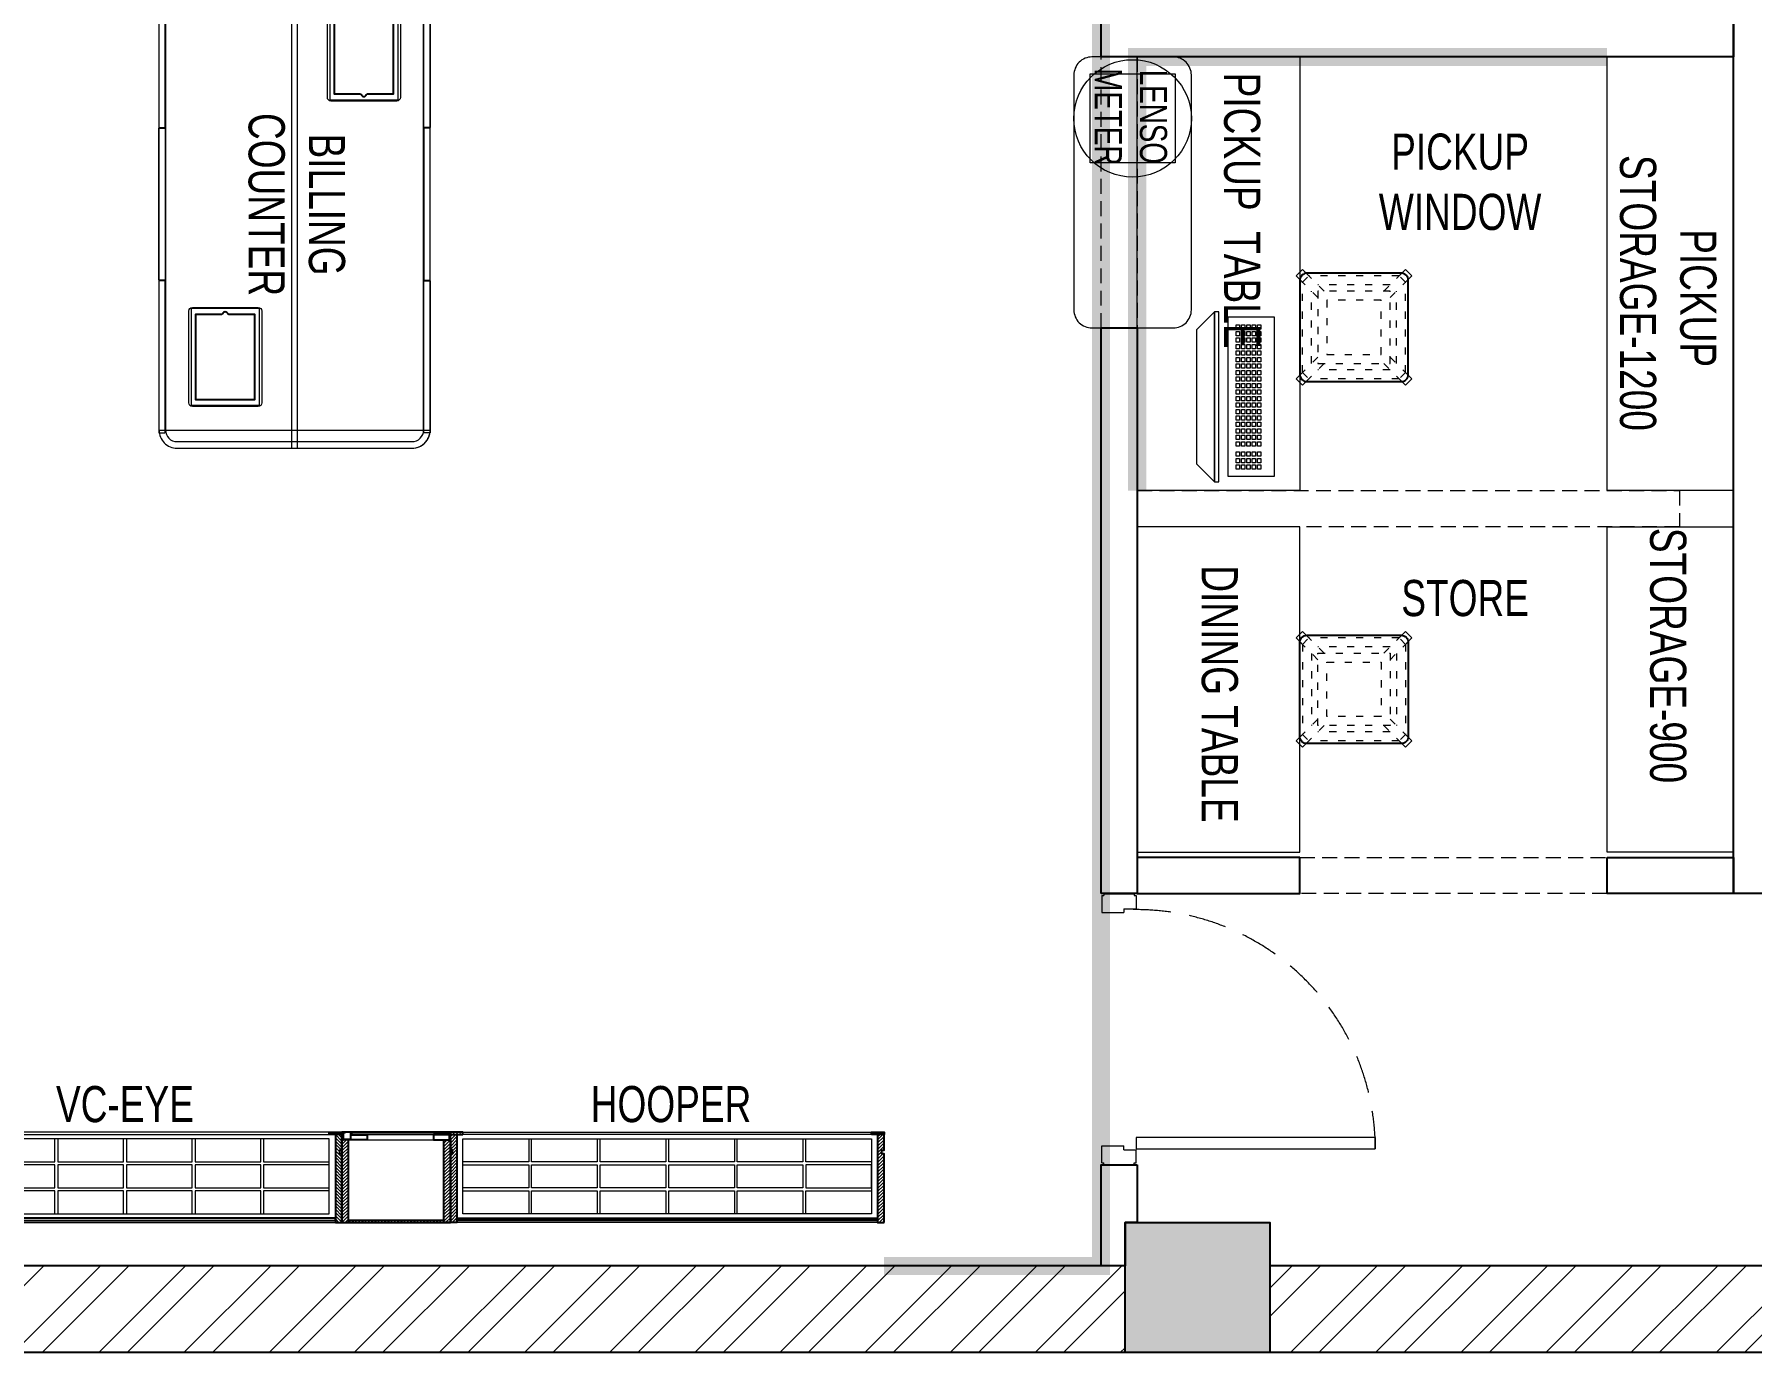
# Model space of a CAD drawing. Header units: feet. Extents: x 2743383 to 2765688, y -5729940 to -5723675.
# Drawn here: x 2754000 to 2758750, y -5729940 to -5726292 of the extents above; entities that cross this region are included whole.
import ezdxf

# ---------------------------------------------------------------- set-up
doc = ezdxf.new("R2010")
doc.units = ezdxf.units.FT
doc.header["$LTSCALE"] = 33
doc.header["$MEASUREMENT"] = 0
for name, pattern in [('a_p6_plan_L18$0$HIDDEN', [0.375, 0.25, -0.125]), ('ACAD_ISO03W100', [30, 12, -18]), ('HIDDEN2', [4.7625, 3.175, -1.5875]), ('HIDDENX2', [0.75, 0.5, -0.25])]:
    doc.linetypes.add(name, pattern=pattern)
doc.layers.add('A-WALL', color=1, linetype='Continuous')
doc.layers.add('column', color=10, linetype='Continuous')
for name, color, linetype, lineweight in [('A-WALL HATCH', 251, 'Continuous', 0), ('column hatch', 5, 'Continuous', 0), ('Door', 2, 'Continuous', 13), ('LENS-CURTAIN', 5, 'a_p6_plan_L18$0$HIDDEN', 9), ('LENS-DOOR', 34, 'Continuous', 20), ('LENS-PARTITION', 21, 'Continuous', 25), ('LENS-TEXT', 31, 'Continuous', 5), ('LENS_DIMENSION', 193, 'Continuous', 0), ('LENS_TEXT', 31, 'Continuous', 5), ('LK-EQPMT', 3, 'Continuous', 18), ('LK-FF&E FLOOR', 1, 'Continuous', 9), ('LK-FF&E WALL', 1, 'Continuous', 9), ('LK-FLUTTED FINISH', 20, 'Continuous', 30), ('LK-IT', 3, 'Continuous', 18), ('LK-MIRROR', 133, 'Continuous', 13), ('LK-TILES FINISH', 251, 'Continuous', 5), ('LN-ELEVATION-1', 81, 'Continuous', 25), ('LN-ELEVATION-2', 103, 'Continuous', 20), ('LN-ELEVATION-3', 125, 'Continuous', 18), ('LN-ELEVATION-4', 145, 'Continuous', 13), ('LN-ELEVATION-5', 167, 'Continuous', 5), ('LN-HATCH', 251, 'Continuous', 0), ('PLANO-TXT', 252, 'Continuous', 5)]:
    doc.layers.add(name, color=color, linetype=linetype, lineweight=lineweight)
doc.styles.add('LK TXT', font='GILC____.TTF', dxfattribs={"height": 100})
doc.styles.get("Standard").update_dxf_attribs({"font": 'GILC____.TTF'})
pattern_1 = [(45, (7858054.0837, 3504049.203), (-4.4901280605, 4.4901280605), [])]

# ---------------------------------------------------------------- blocks, each defined once
blk = doc.blocks.new('A$Ce1b0a12a')
at = {"layer": 'A-WALL HATCH'}
h = blk.add_hatch(dxfattribs=at)
h.set_pattern_fill('ANSI32', color=256, scale=444)
h.set_pattern_definition([(45, (-3285845.67, 5466894.92), (-117.733279, 117.733279), []), (45, (-3285767.18, 5466894.92), (-117.733279, 117.733279), [])])
h.paths.add_polyline_path([(-18201, 5598), (-18201, 6015), (-18492, 6015), (-18492, 5598)])
h.paths.add_polyline_path([(-15721, 6125), (-15721, 6265), (-18066, 6265), (-18066, 6125)])
h.paths.add_polyline_path([(-3637, 6035), (-3637, 4119), (-3352, 4119), (-3352, 6035), (-252, 6035), (-252, 2973), (-3343, 2973), (-3343, 3103), (-3613, 3103), (-3613, 2833), (-230, 2833), (-230, 1773), (-1602, 1773), (-1602, 1623), (-225, 1623), (-225, 370), (-1783, 370), (-1783, 250), (-2394, 250), (-2394, 1841), (-2544, 1841), (-2544, 250), (-3487, 250), (-3487, 1863), (-3637, 1863), (-3637, 250), (-4873, 250), (-4873, 0), (0, 0), (0, 6265), (-3637, 6265), (-15311, 6265), (-15311, 6035)])
h.paths.add_polyline_path([(-5273, 0), (-5273, 240), (-8271, 240), (-8271, 0)], flags=17)
h.paths.add_polyline_path([(-8671, 0), (-8671, 240), (-11782, 240), (-11782, 0)], flags=17)
h.paths.add_polyline_path([(-12182, 0), (-12182, 240), (-15131, 240), (-15131, 0)], flags=17)
h.paths.add_polyline_path([(-15531, 0), (-15531, 230), (-18002, 230), (-18002, 0)])
h.paths.add_polyline_path([(-18402, 0), (-18402, 120), (-18402, 230), (-19995, 230), (-19995, 0)])
at = {"layer": 'column hatch'}
h = blk.add_hatch(color=251, dxfattribs=at)
h.dxf.hatch_style = 1
h.paths.add_polyline_path([(-18201, 6015), (-18066, 6015), (-18066, 6265), (-18492, 6265), (-18492, 6015)])
h.paths.add_polyline_path([(-15311, 5995), (-15311, 6035), (-15311, 6265), (-15721, 6265), (-15721, 6125), (-15721, 5995)])
h.paths.add_polyline_path([(-15131, 0), (-15131, 240), (-15131, 360), (-15531, 360), (-15531, 230), (-15531, 0)])
h.paths.add_polyline_path([(-11782, 0), (-11782, 240), (-11782, 360), (-12182, 360), (-12182, 240), (-12182, 0)])
h.paths.add_polyline_path([(-8271, 0), (-8271, 240), (-8271, 360), (-8671, 360), (-8671, 240), (-8671, 0)])
h.paths.add_polyline_path([(-4873, 0), (-4873, 250), (-4873, 370), (-5273, 370), (-5273, 240), (-5273, 0)])
at = {"layer": 'A-WALL'}
for p, q in [((-8671, 240), (-11782, 240)), ((-5273, 240), (-8271, 240)), ((-8671, 0), (-11782, 0)), ((-5273, 0), (-8271, 0))]:
    blk.add_line(p, q, dxfattribs=at)
at = {"layer": 'column'}
blk.add_lwpolyline([(-8271, 240), (-8271, 0), (-8671, 0), (-8671, 240), (-8671, 360), (-8271, 360)], close=True, dxfattribs=at)
blk = doc.blocks.new('VC HD 1200')
at = {"layer": 'LN-HATCH', "ltscale": 0.5}
h = blk.add_hatch(dxfattribs=at)
h.set_pattern_fill('ANSI31', color=256, scale=2)
h.set_pattern_definition([(45, (3760859.753, 1795248.936), (-4.490128061, 4.490128061), [])])
h.paths.add_polyline_path([(-1200, 250), (-1200, 60), (-1194, 60), (-1194, 50), (-1200, 50), (-1200, 6), (-1182, 6), (-1182, 250)])
h = blk.add_hatch(dxfattribs=at)
h.set_pattern_fill('ANSI31', color=256, scale=2)
h.set_pattern_definition(pattern_1)
h.paths.add_polyline_path([(0, 250), (0, 60), (-6, 60), (-6, 50), (0, 50), (0, 6), (-18, 6), (-18, 250)])
h = blk.add_hatch(dxfattribs=at)
h.set_pattern_fill('ANSI31', color=256, scale=2)
h.set_pattern_definition([(45, (7858047.0837, 3504049.203), (-4.4901280605, 4.4901280605), [])])
h.paths.add_polyline_path([(-1165, 6), (-1165, 0), (-1200, 0), (-1200, 6)])
h = blk.add_hatch(dxfattribs=at)
h.set_pattern_fill('ANSI31', color=256, scale=2)
h.set_pattern_definition(pattern_1)
h.paths.add_polyline_path([(-28, 6), (-28, 0), (0, 0), (0, 6)])
at = {"layer": 'LN-ELEVATION-1', "ltscale": 0.5}
for points in [[(-1200, 250), (-1200, 60), (-1194, 60), (-1194, 50), (-1200, 50), (-1200, 6), (-1182, 6), (-1182, 250)], [(-18, 238), (-1182, 238), (-1182, 244), (-18, 244)], [(0, 250), (0, 60), (-6, 60), (-6, 50), (0, 50), (0, 6), (-18, 6), (-18, 250)], [(-1165, 6), (-1165, 0), (-1200, 0), (-1200, 6)], [(-35, 6), (-35, 0), (0, 0), (0, 6)]]:
    blk.add_lwpolyline(points, close=True, dxfattribs=at)
at = {"layer": 'LN-ELEVATION-3', "ltscale": 0.5}
for p, q in [((-1182, 250), (-18, 250)), ((-1165, 6), (-35, 6)), ((-35, 0), (-1165, 0))]:
    blk.add_line(p, q, dxfattribs=at)
for points in [[(-1165, 226), (-35, 226), (-35, 18), (-1165, 18)], [(-1165, 226), (-983.3, 226), (-983.3, 162), (-1165, 162)], [(-975.3, 226), (-793.7, 226), (-793.7, 162), (-975.3, 162)], [(-785.7, 226), (-604, 226), (-604, 162), (-785.7, 162)], [(-596, 226), (-414.3, 226), (-414.3, 162), (-596, 162)], [(-406.3, 226), (-224.7, 226), (-224.7, 162), (-406.3, 162)], [(-216.7, 226), (-35, 226), (-35, 162), (-216.7, 162)], [(-1165, 90), (-983.3, 90), (-983.3, 154), (-1165, 154)], [(-975.3, 154), (-793.7, 154), (-793.7, 90), (-975.3, 90)], [(-785.7, 154), (-604, 154), (-604, 90), (-785.7, 90)], [(-596, 154), (-414.3, 154), (-414.3, 90), (-596, 90)], [(-406.3, 154), (-224.7, 154), (-224.7, 90), (-406.3, 90)], [(-216.7, 154), (-35, 154), (-35, 90), (-216.7, 90)], [(-1165, 82), (-983.3, 82), (-983.3, 18), (-1165, 18)], [(-975.3, 82), (-793.7, 82), (-793.7, 18), (-975.3, 18)], [(-785.7, 82), (-604, 82), (-604, 18), (-785.7, 18)], [(-596, 82), (-414.3, 82), (-414.3, 18), (-596, 18)], [(-406.3, 82), (-224.7, 82), (-224.7, 18), (-406.3, 18)], [(-216.7, 82), (-35, 82), (-35, 18), (-216.7, 18)]]:
    blk.add_lwpolyline(points, close=True, dxfattribs=at)
blk = doc.blocks.new('MIRROR')
at = {"layer": 'LN-HATCH', "ltscale": 0.5}
h = blk.add_hatch(dxfattribs=at)
h.set_pattern_fill('ANSI31', color=256, scale=2)
h.set_pattern_definition([(45, (4060433.7416, 1708720.787), (-4.4901280605, 4.4901280605), [])])
h.paths.add_polyline_path([(212.9, 101.3), (230.9, 101.3), (230.9, -127.7), (212.9, -127.7)])
h.paths.add_polyline_path([(230.9, 95.3), (494.9, 95.3), (494.9, 101.3), (230.9, 101.3)])
h.paths.add_polyline_path([(512.9, 101.3), (494.9, 101.3), (494.9, -127.7), (512.9, -127.7)])
at = {"layer": 'Defpoints'}
blk.add_lwpolyline([(512.9, 101.3), (212.9, 101.3), (212.9, -148.7), (512.9, -148.7)], close=True, dxfattribs=at)
at = {"layer": 'LN-ELEVATION-1'}
for points in [[(212.9, 101.3), (230.9, 101.3), (230.9, -127.7), (212.9, -127.7)], [(230.9, 95.3), (494.9, 95.3), (494.9, 101.3), (230.9, 101.3)], [(512.9, 101.3), (494.9, 101.3), (494.9, -127.7), (512.9, -127.7)], [(259.9, -141.7), (259.9, -127.7), (214.9, -127.7), (214.9, -148.7), (223.9, -148.7), (223.9, -147.2), (216.4, -147.2), (216.4, -141.7)], [(442.9, -141.7), (442.9, -127.7), (487.9, -127.7), (487.9, -148.7), (478.9, -148.7), (478.9, -147.2), (486.4, -147.2), (486.4, -141.7)], [(504.9, -148.7), (504.9, -147.2), (509.4, -147.2), (509.4, -129.2), (487.9, -129.2), (487.9, -127.7), (510.9, -127.7), (510.9, -148.7)]]:
    blk.add_lwpolyline(points, close=True, dxfattribs=at)
at = {"layer": 'LN-ELEVATION-2', "color": 4, "lineweight": 0}
blk.add_lwpolyline([(216.4, -141.7), (486.4, -141.7), (486.4, -147.2), (216.4, -147.2)], close=True, dxfattribs=at)
at = {"layer": 'LN-ELEVATION-2'}
blk.add_lwpolyline([(259.9, -141.7), (442.9, -141.7), (442.9, -127.7), (259.9, -127.7)], close=True, dxfattribs=at)
at = {"layer": 'LN-ELEVATION-4', "ltscale": 0.5}
blk.add_line((478.9, -148.7), (223.9, -148.7), dxfattribs=at)
blk = doc.blocks.new('CLENS 600 TYPE 6')
at = {"layer": 'LN-ELEVATION-1', "ltscale": 0.5}
blk.add_lwpolyline([(130, -225), (-130, -225, -0.414214), (-150, -205), (-150, 55, -0.414214), (-130, 75), (130, 75, -0.414214), (150, 55), (150, -205, -0.414214)], format="xyb", close=True, dxfattribs=at)
at = {"layer": 'LN-ELEVATION-3', "linetype": 'ACAD_ISO03W100', "ltscale": 0.05}
for p, q in [((-100, 7.3), (-142.4, 49.7)), ((-142.4, -199.7), (-142.4, 49.7)), ((-82.3, 25), (-124.7, 67.4)), ((124.7, 67.4), (-124.7, 67.4)), ((82.3, 25), (124.7, 67.4)), ((100, 7.3), (142.4, 49.7)), ((142.4, -199.7), (142.4, 49.7)), ((-117.4, -174.7), (-117.4, 24.7)), ((99.7, 42.4), (-99.7, 42.4)), ((117.4, -174.7), (117.4, 24.7)), ((-100, -157.3), (-142.4, -199.7)), ((-82.3, -175), (-124.7, -217.4)), ((82.3, -175), (124.7, -217.4)), ((100, -157.3), (142.4, -199.7)), ((124.7, -217.4), (-124.7, -217.4)), ((99.7, -192.4), (-99.7, -192.4))]:
    blk.add_line(p, q, dxfattribs=at)
for points in [[(-132.2, 74.9), (-124.7, 67.4), (-142.4, 49.7), (-149.9, 57.2)], [(132.2, 74.9), (124.7, 67.4), (142.4, 49.7), (149.9, 57.2)], [(-132.2, -224.9), (-124.7, -217.4), (-142.4, -199.7), (-149.9, -207.2)], [(132.2, -224.9), (124.7, -217.4), (142.4, -199.7), (149.9, -207.2)]]:
    blk.add_lwpolyline(points, dxfattribs=at)
for points in [[(100, -175), (-100, -175), (-100, 25), (100, 25)], [(75, -150), (-75, -150), (-75, 0), (75, 0)]]:
    blk.add_lwpolyline(points, close=True, dxfattribs=at)
at = {"layer": 'LN-ELEVATION-5', "ltscale": 0.5}
for points in [[(-149.9, 57.2), (-160.1, 67.4), (-142.4, 85.1), (-132.2, 74.9)], [(149.9, 57.2), (160.1, 67.4), (142.4, 85.1), (132.2, 74.9)], [(-149.9, -207.2), (-160.1, -217.4), (-142.4, -235.1), (-132.2, -224.9)], [(149.9, -207.2), (160.1, -217.4), (142.4, -235.1), (132.2, -224.9)]]:
    blk.add_lwpolyline(points, dxfattribs=at)
blk = doc.blocks.new('*U24')
at = {"layer": 'LK-EQPMT', "ltscale": 12}
blk.add_lwpolyline([(6, 4.9), (-6, 4.9), (-6, -4.9), (6, -4.9)], close=True, dxfattribs=at)
blk = doc.blocks.new('*U25')
at = {"color": 0, "linetype": 'ByBlock', "lineweight": -2}
for p in [(0, 0), (18, 0), (35.9, 0), (53.9, 0), (71.8, 0), (89.8, 0), (107.8, 0), (125.7, 0), (143.7, 0), (161.6, 0), (179.6, 0), (197.6, 0), (215.5, 0), (233.5, 0), (251.4, 0), (269.4, 0), (287.4, 0), (305.3, 0), (323.3, 0), (0, -14.7), (0, -29.5), (0, -44.2), (18, -14.7), (18, -29.5), (18, -44.2), (35.9, -14.7), (35.9, -29.5), (35.9, -44.2), (53.9, -14.7), (53.9, -29.5), (53.9, -44.2), (71.8, -14.7), (71.8, -29.5), (71.8, -44.2), (89.8, -14.7), (89.8, -29.5), (89.8, -44.2), (107.8, -14.7), (107.8, -29.5), (107.8, -44.2), (125.7, -14.7), (125.7, -29.5), (125.7, -44.2), (143.7, -14.7), (143.7, -29.5), (143.7, -44.2), (161.6, -14.7), (161.6, -29.5), (161.6, -44.2), (179.6, -14.7), (179.6, -29.5), (179.6, -44.2), (197.6, -14.7), (197.6, -29.5), (197.6, -44.2), (215.5, -14.7), (215.5, -29.5), (215.5, -44.2), (233.5, -14.7), (233.5, -29.5), (233.5, -44.2), (251.4, -14.7), (251.4, -29.5), (251.4, -44.2), (269.4, -14.7), (269.4, -29.5), (269.4, -44.2), (287.4, -14.7), (287.4, -29.5), (287.4, -44.2), (305.3, -14.7), (305.3, -29.5), (305.3, -44.2), (323.3, -14.7), (323.3, -29.5), (323.3, -44.2), (0, -59), (18, -59), (35.9, -59), (53.9, -59), (71.8, -59), (89.8, -59), (107.8, -59), (125.7, -59), (143.7, -59), (161.6, -59), (179.6, -59), (197.6, -59), (215.5, -59), (233.5, -59), (251.4, -59), (269.4, -59), (287.4, -59), (305.3, -59), (323.3, -59)]:
    blk.add_blockref('*U24', p, dxfattribs=at)
blk = doc.blocks.new('*U22')
at = {"layer": 'LK-EQPMT', "ltscale": 12}
blk.add_lwpolyline([(6, 4.9), (-6, 4.9), (-6, -4.9), (6, -4.9)], close=True, dxfattribs=at)
blk = doc.blocks.new('*U23')
at = {"color": 0, "linetype": 'ByBlock', "lineweight": -2}
for p in [(0, 0), (18, 0), (35.9, 0), (0, -14.7), (0, -29.5), (0, -44.2), (18, -14.7), (18, -29.5), (18, -44.2), (35.9, -14.7), (35.9, -29.5), (35.9, -44.2), (0, -59), (18, -59), (35.9, -59)]:
    blk.add_blockref('*U22', p, dxfattribs=at)
blk = doc.blocks.new('*U17')
at = {"ltscale": 12}
blk.add_lwpolyline([(8, 0), (8, 129.1), (448, 129.1), (448, 0)], close=True, dxfattribs=at)
for name, p in [('*U25', (35.2, 101.6)), ('*U23', (386.6, 101.6))]:
    blk.add_blockref(name, p)
blk = doc.blocks.new('Pickup table PC')
at = {"layer": 'LN-ELEVATION-2', "ltscale": 0.5}
for points in [[(470, 50), (0, 50), (0, 62), (470, 62)], [(420, 0), (50, 0), (0, 50), (470, 50)]]:
    blk.add_lwpolyline(points, close=True, dxfattribs=at)
blk = doc.blocks.new('*U40')
at = {"layer": 'LENS-DOOR'}
for p, q in [((548121.7, 1779235.3), (548121.7, 1778573.8)), ((548121.7, 1779235.3), (548153, 1779235.3)), ((548153, 1778573.8), (548153, 1779235.3)), ((547447.3, 1778568.6), (547452.5, 1778568.6)), ((547447.3, 1778484.1), (547447.3, 1778568.6)), ((547452.5, 1778573.8), (547488.9, 1778573.8)), ((547452.5, 1778568.6), (547452.5, 1778573.8)), ((547488.9, 1778539.9), (547488.9, 1778573.8)), ((548121.7, 1778573.8), (548153, 1778573.8)), ((548192.1, 1778573.8), (548155.6, 1778573.8)), ((548155.6, 1778539.9), (548155.6, 1778573.8)), ((548192.1, 1778568.6), (548192.1, 1778573.8)), ((548197.3, 1778568.6), (548192.1, 1778568.6)), ((548197.3, 1778484.1), (548197.3, 1778568.6)), ((547488.9, 1778539.9), (547499.3, 1778539.9)), ((547499.3, 1778478.9), (547499.3, 1778539.9)), ((548145.2, 1778478.9), (548145.2, 1778539.9)), ((548155.6, 1778539.9), (548145.2, 1778539.9)), ((547447.3, 1778484.1), (547452.5, 1778484.1)), ((547452.5, 1778478.9), (547452.5, 1778484.1)), ((547452.5, 1778478.9), (547499.3, 1778478.9)), ((548192.1, 1778478.9), (548145.2, 1778478.9)), ((548192.1, 1778478.9), (548192.1, 1778484.1)), ((548197.3, 1778484.1), (548192.1, 1778484.1))]:
    blk.add_line(p, q, dxfattribs=at)
at = {"layer": 'LENS-DOOR', "color": 7, "linetype": 'HIDDEN2'}
blk.add_ellipse((548153, 1778573.8), major_axis=(-661.5, 0), ratio=1, start_param=-1.570791, end_param=0.051209, dxfattribs=at)
blk = doc.blocks.new('Stool')
at = {"layer": 'LN-ELEVATION-1', "ltscale": 0.5}
blk.add_lwpolyline([(-130, 300), (130, 300, -0.414214), (150, 280), (150, 20, -0.414214), (130, 0), (-130, 0, -0.414214), (-150, 20), (-150, 280, -0.414214)], format="xyb", close=True, dxfattribs=at)
at = {"layer": 'LN-ELEVATION-3', "linetype": 'ACAD_ISO03W100', "ltscale": 0.05}
for p, q in [((-82.3, 250), (-124.7, 292.4)), ((-124.7, 292.4), (124.7, 292.4)), ((82.3, 250), (124.7, 292.4)), ((-100, 232.3), (-142.4, 274.7)), ((-142.4, 274.7), (-142.4, 25.3)), ((-117.4, 249.7), (-117.4, 50.3)), ((-99.7, 267.4), (99.7, 267.4)), ((100, 232.3), (142.4, 274.7)), ((117.4, 249.7), (117.4, 50.3)), ((142.4, 274.7), (142.4, 25.3)), ((-100, 67.7), (-142.4, 25.3)), ((-82.3, 50), (-124.7, 7.6)), ((82.3, 50), (124.7, 7.6)), ((100, 67.7), (142.4, 25.3)), ((-124.7, 7.6), (124.7, 7.6)), ((-99.7, 32.6), (99.7, 32.6))]:
    blk.add_line(p, q, dxfattribs=at)
for points in [[(-132.2, 299.9), (-124.7, 292.4), (-142.4, 274.7), (-149.9, 282.2)], [(132.2, 299.9), (124.7, 292.4), (142.4, 274.7), (149.9, 282.2)], [(-132.2, 0.1), (-124.7, 7.6), (-142.4, 25.3), (-149.9, 17.8)], [(132.2, 0.1), (124.7, 7.6), (142.4, 25.3), (149.9, 17.8)]]:
    blk.add_lwpolyline(points, dxfattribs=at)
for points in [[(-100, 250), (100, 250), (100, 50), (-100, 50)], [(-75, 225), (75, 225), (75, 75), (-75, 75)]]:
    blk.add_lwpolyline(points, close=True, dxfattribs=at)
at = {"layer": 'LN-ELEVATION-5', "ltscale": 0.5}
for points in [[(-149.9, 282.2), (-160.1, 292.4), (-142.4, 310.1), (-132.2, 299.9)], [(149.9, 282.2), (160.1, 292.4), (142.4, 310.1), (132.2, 299.9)], [(-149.9, 17.8), (-160.1, 7.6), (-142.4, -10.1), (-132.2, 0.1)], [(149.9, 17.8), (160.1, 7.6), (142.4, -10.1), (132.2, 0.1)]]:
    blk.add_lwpolyline(points, dxfattribs=at)
blk = doc.blocks.new('I-PAD Frame')
at = {"color": 3, "linetype": 'Continuous'}
blk.add_lwpolyline([(357868.7, -232321.1), (358122.7, -232321.1, 0.414214), (358132.7, -232311.1), (358132.7, -232129.1, 0.414214), (358122.7, -232119.1), (357868.7, -232119.1, 0.414214), (357858.7, -232129.1), (357858.7, -232311.1, 0.414214)], format="xyb", close=True, dxfattribs=at)
at = {"color": 3, "linetype": 'Continuous', "lineweight": 25}
blk.add_lwpolyline([(358113.2, -232229.7), (358113.2, -232302.1), (357878.2, -232302.1), (357878.2, -232138.1), (358113.2, -232138.1), (358113.2, -232210.6, 0.327538), (358114.6, -232212.5, -0.733799), (358114.6, -232227.8, 0.327538)], format="xyb", close=True, dxfattribs=at)
blk = doc.blocks.new('Billing Counter-1350')
at = {"color": 5, "linetype": 'HIDDENX2', "ltscale": 0.025}
for p, q in [((-625, -375), (-625, 375)), ((625, -375), (625, 375))]:
    blk.add_line(p, q, dxfattribs=at)
at = {"color": 0, "linetype": 'Continuous'}
for p, q in [((625, 375), (-625, 375)), ((675, -325), (675, 325)), ((-625, -375), (625, -375))]:
    blk.add_line(p, q, dxfattribs=at)
at = {"color": 2, "linetype": 'Continuous'}
blk.add_line((624, -375), (625, -375), dxfattribs=at)
at = {"color": 2, "linetype": 'HIDDENX2', "ltscale": 0.025}
for points in [[(-633, 375), (-212.4, 375), (-212.4, 358), (-633, 358)], [(210.3, 375), (-210.3, 375), (-210.3, 358), (210.3, 358)], [(212.3, 375), (632.9, 375), (632.9, 358), (212.3, 358)], [(-633, -375), (-212.4, -375), (-212.4, -358), (-633, -358)], [(210.3, -375), (-210.3, -375), (-210.3, -358), (210.3, -358)], [(212.3, -375), (632.9, -375), (632.9, -358), (212.3, -358)]]:
    blk.add_lwpolyline(points, close=True, dxfattribs=at)
at = {"color": 5, "linetype": 'Continuous'}
for points in [[(-555.9, 97.3), (-288.9, 97.3), (-288.9, 286.2), (-555.9, 286.2)], [(555.9, -97.3), (288.9, -97.3), (288.9, -286.2), (555.9, -286.2)]]:
    blk.add_lwpolyline(points, close=True, dxfattribs=at)
at = {"color": 5, "linetype": 'HIDDENX2', "ltscale": 0.025}
blk.add_lwpolyline([(625, 8.5), (-625, 8.5), (-625, -8.5), (625, -8.5)], close=True, dxfattribs=at)
at = {"color": 0, "linetype": 'Continuous'}
for centre, start, end in [((-625, 325), 90, 180), ((625, 325), 0, 90), ((625, -325), 270, 0)]:
    blk.add_arc(centre, 50, start, end, dxfattribs=at)
at = {"layer": 'LN-ELEVATION-2'}
blk.add_line((-675, 325), (-675, -325), dxfattribs=at)
for points in [[(625, 375), (-625, 375, 0.414214), (-675, 325), (-675, -325, 0.414214), (-625, -375), (625, -375, 0.414214), (675, -325), (675, 325, 0.414214)], [(625, 357), (-625, 357, 0.414214), (-657, 325), (-657, -325, 0.414214), (-625, -357), (625, -357, 0.414214), (657, -325), (657, 325, 0.414214)]]:
    blk.add_lwpolyline(points, format="xyb", close=True, dxfattribs=at)
blk.add_lwpolyline([(-675, -8.5), (675, -8.5), (675, 8.5), (-675, 8.5)], close=True, dxfattribs=at)
blk.add_arc((-625, -325), 50, 180, 270, dxfattribs=at)
at = {"color": 2, "linetype": 'Continuous', "xscale": -1, "rotation": 180}
blk.add_blockref('I-PAD Frame', (-358418.2, -232028.4), dxfattribs=at)
at = {"color": 2, "linetype": 'Continuous', "xscale": -1}
blk.add_blockref('I-PAD Frame', (358418.2, 232028.4), dxfattribs=at)
at = {"layer": 'LENS-TEXT', "color": 0, "linetype": 'Continuous', "ltscale": 3, "insert": (1, 5.6), "char_height": 100, "attachment_point": 5, "style": 'LK TXT'}
blk.add_mtext_dynamic_manual_height_columns('BILLING COUNTER', width=353.056, gutter_width=0.5, heights=[0], dxfattribs=at)

msp = doc.modelspace()

# ---------------------------------------------------------------- linework, layer by layer
at = {"layer": 'LENS-CURTAIN', "ltscale": 5}
for points in [[(2757050.5, -5726354.7), (2757050.5, -5727104.7), (2756950.5, -5727104.7), (2756950.5, -5726354.7)], [(2757050.5, -5727554.7), (2758550.5, -5727554.7), (2758550.5, -5727654.7), (2757050.5, -5727654.7)], [(2757500.5, -5728569.7), (2758350.5, -5728569.7), (2758350.5, -5728669.7), (2757500.5, -5728669.7)]]:
    msp.add_lwpolyline(points, close=True, dxfattribs=at)
at = {"layer": 'LENS-PARTITION'}
for points in [[(2758700.5, -5723904.7), (2758800.5, -5723904.7), (2758800.5, -5728669.7), (2758700.5, -5728669.7)], [(2756950.5, -5726254.7), (2758700.5, -5726254.7), (2758700.5, -5726354.7), (2756950.5, -5726354.7)], [(2756950.5, -5728669.7), (2756950.5, -5727104.7), (2757050.5, -5727104.7), (2757050.5, -5728669.7)], [(2757500.5, -5728569.7), (2757050.5, -5728569.7), (2757050.5, -5728669.7), (2757500.5, -5728669.7)], [(2758350.5, -5728569.7), (2758700.5, -5728569.7), (2758700.5, -5728669.7), (2758350.5, -5728669.7)], [(2757050.5, -5729419.7), (2757050.5, -5729579.7), (2757017.5, -5729579.7), (2757017.5, -5729699.7), (2756950.5, -5729699.7), (2756950.5, -5729419.7)]]:
    msp.add_lwpolyline(points, close=True, dxfattribs=at)
at = {"layer": 'LK-EQPMT'}
msp.add_lwpolyline([(2756920.5, -5726401.8), (2757155.5, -5726401.8), (2757155.5, -5726647.8), (2756920.5, -5726647.8)], close=True, dxfattribs=at)
at = {"layer": 'LK-FF&E WALL'}
msp.add_lwpolyline([(2756925.5, -5727104.7), (2757150.5, -5727104.7, 0.414214), (2757200.5, -5727054.7), (2757200.5, -5726404.7, 0.414214), (2757150.5, -5726354.7), (2756925.5, -5726354.7, 0.414214), (2756875.5, -5726404.7), (2756875.5, -5727054.7, 0.414214)], format="xyb", close=True, dxfattribs=at)
for points in [[(2757050.5, -5727554.7), (2757050.5, -5726354.7), (2757500.5, -5726354.7), (2757500.5, -5727554.7)], [(2758350.5, -5726354.7), (2758700.5, -5726354.7), (2758700.5, -5727554.7), (2758350.5, -5727554.7)], [(2757050.5, -5727654.7), (2757050.5, -5728554.7), (2757500.5, -5728554.7), (2757500.5, -5727654.7)], [(2758350.5, -5727654.7), (2758700.5, -5727654.7), (2758700.5, -5728554.7), (2758350.5, -5728554.7)]]:
    msp.add_lwpolyline(points, close=True, dxfattribs=at)
msp.add_circle((2757038, -5726524.8), 162.5, dxfattribs=at)
at = {"layer": 'LK-FLUTTED FINISH', "linetype": 'ACAD_ISO03W100', "ltscale": 0.05, "const_width": 50}
msp.add_lwpolyline([(2756950.5, -5723904.7), (2756950.5, -5728659.9)], dxfattribs=at)
at = {"layer": 'LK-MIRROR', "linetype": 'ACAD_ISO03W100', "ltscale": 0.05, "const_width": 50}
msp.add_lwpolyline([(2756950.5, -5728654.7), (2756950.5, -5729699.7), (2756350.5, -5729699.7)], dxfattribs=at)
at = {"layer": 'LK-TILES FINISH', "color": 212, "linetype": 'ACAD_ISO03W100', "ltscale": 0.05, "const_width": 50}
msp.add_lwpolyline([(2758350.5, -5726354.7), (2757050.5, -5726354.7), (2757050.5, -5727554.7)], dxfattribs=at)

# ---------------------------------------------------------------- block references
at = {"layer": 'Door', "rotation": 270}
msp.add_blockref('*U40', (978474.1, -5181222.5), dxfattribs=at)
at = {"layer": 'LENS_DIMENSION'}
msp.add_blockref('A$Ce1b0a12a', (2765688.5, -5729939.7), dxfattribs=at)
at = {"layer": 'LK-FF&E FLOOR', "rotation": 270}
msp.add_blockref('Billing Counter-1350', (2754719.5, -5726762.2), dxfattribs=at)
at = {"layer": 'LK-FF&E WALL', "xscale": -1}
for name, p, rotation in [('CLENS 600 TYPE 6', (2757575.5, -5727102.9), 90.00000000000007), ('VC HD 1200', (2754850.5, -5729329.7), 180)]:
    msp.add_blockref(name, p, dxfattribs=dict(at, rotation=rotation))
at = {"layer": 'LK-FF&E WALL'}
for name, p, rotation in [('Stool', (2757500.5, -5728104.7), 270), ('MIRROR', (2755363.4, -5729478.4), 180), ('VC HD 1200', (2755150.5, -5729329.7), 180)]:
    msp.add_blockref(name, p, dxfattribs=dict(at, rotation=rotation))
at = {"layer": 'LK-IT', "xscale": -1, "rotation": 270}
msp.add_blockref('Pickup table PC', (2757214.6, -5727530.2), dxfattribs=at)
at = {"layer": 'LK-IT', "ltscale": 0.5, "xscale": -1, "rotation": 90.00000000000007}
msp.add_blockref('*U17', (2757430.8, -5727067.1), dxfattribs=at)

# ---------------------------------------------------------------- texts
at = {"layer": 'LENS-TEXT', "color": 0, "linetype": 'Continuous', "ltscale": 3, "attachment_point": 5, "rotation": 270, "style": 'LK TXT'}
for s, width, gutter_width, insert, char_height in [('LENSO\\PMETER', 353.056, 0.5, (2757033.2, -5726520.5), 75), ('PICKUP  TABLE  ', 783.964, 1, (2757340.3, -5726779.8), 100), (' PICKUP STORAGE-1200', 1099.487, 1, (2758518.9, -5727007.8), 100), (' STORAGE-900', 1099.487, 1, (2758518.9, -5727996.6), 100), ('DINING TABLE', 783.964, 1, (2757278.5, -5728117.3), 100)]:
    msp.add_mtext_dynamic_manual_height_columns(s, width=width, gutter_width=gutter_width, heights=[0], dxfattribs=dict(at, insert=insert, char_height=char_height))
at = {"layer": 'LENS_TEXT', "linetype": 'Continuous', "ltscale": 3, "char_height": 100, "attachment_point": 5}
for s, insert in [('PICKUP WINDOW', (2757943.9, -5726700.8)), ('STORE', (2757957.8, -5727852.6))]:
    msp.add_mtext_dynamic_manual_height_columns(s, width=415.296, gutter_width=1, heights=[0], dxfattribs=dict(at, insert=insert))
at = {"layer": 'PLANO-TXT', "linetype": 'Continuous', "ltscale": 3, "char_height": 100, "width": 149.547, "attachment_point": 5, "style": 'LK TXT'}
for s, insert in [('VC-EYE', (2754250.3, -5729252.7, -23744)), ('HOOPER ', (2755761, -5729252.7, -23744))]:
    msp.add_mtext(s, dxfattribs=dict(at, insert=insert))

doc.saveas('drawing.dxf')
